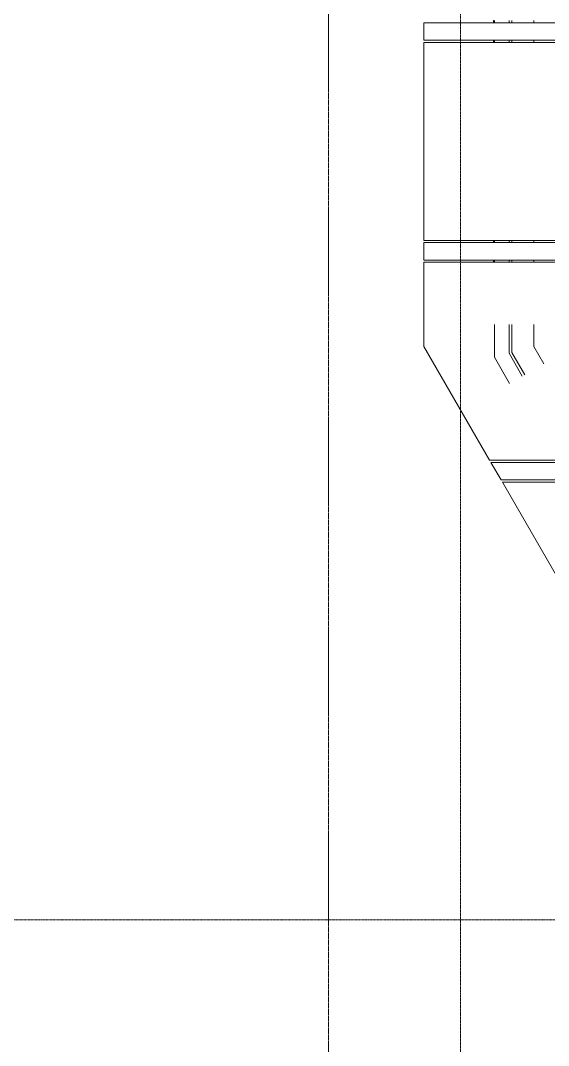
# Model space of a CAD drawing. Header units: millimetres. Extents: x 984 to 425800, y -34355 to 59419.
# Drawn here: x 381181 to 384782, y 15396 to 22389 of the extents above; entities that cross this region are included whole.
import ezdxf

# ---------------------------------------------------------------- set-up
doc = ezdxf.new("R2010")
doc.units = ezdxf.units.MM
doc.linetypes.add('DPA_Grid _ Level 100', pattern=[10, 5.5, -1.6, 1.3, -1.6])
doc.linetypes.add('DPA_Hidden 100', pattern=[7.2, 4.7, -2.5])
for name, color, linetype, lineweight in [('A-DETL', 1, 'Continuous', 70), ('A-GENM', 1, 'Continuous', 9), ('A-GLAZ-CURT', 2, 'Continuous', 9), ('A-GLAZ-CWMG', 2, 'Continuous', 9), ('S-GRID', 251, 'Continuous', 9)]:
    doc.layers.add(name, color=color, linetype=linetype, lineweight=lineweight)

# ---------------------------------------------------------------- blocks, each defined once
blk = doc.blocks.new('GM_Louver Grill Vertical Z - Z Profile-V51-4110-01 GROUND LEVEL - REFLECTED CEILING PLAN')
at = {"layer": 'A-GENM'}
for p, q in [((46.4, -73), (40, -73)), ((40, -73), (40, -75)), ((40, -75), (40, -73)), ((40, -73), (46.4, -73)), ((40, -75), (50, -75)), ((50, -75), (40, -75))]:
    blk.add_line(p, q, dxfattribs=at)
blk = doc.blocks.new('GM_Louver Grill Vertical Z - Z Profile-V59-4110-01 GROUND LEVEL - REFLECTED CEILING PLAN')
at = {"layer": 'A-GENM'}
for p, q in [((46.4, -73), (40, -73)), ((40, -73), (40, -75)), ((40, -75), (40, -73)), ((40, -73), (46.4, -73)), ((40, -75), (48.8, -75)), ((48.8, -75), (40, -75))]:
    blk.add_line(p, q, dxfattribs=at)
blk = doc.blocks.new('GM_Louver Grill Vertical Z - Z Profile-12047619-4110-01 GROUND LEVEL - REFLECTED CEILING PLAN')
at = {"layer": 'A-GENM'}
for p, q in [((40, -75), (50, -75)), ((50, -75), (40, -75))]:
    blk.add_line(p, q, dxfattribs=at)
blk = doc.blocks.new('GM_Louver Grill Vertical Z - Z Profile-V75-4110-01 GROUND LEVEL - REFLECTED CEILING PLAN')
at = {"layer": 'A-GENM'}
for p, q in [((40, -75), (48.8, -75)), ((48.8, -75), (40, -75))]:
    blk.add_line(p, q, dxfattribs=at)
blk = doc.blocks.new('Rectangular Mullion - 50x200-15305095-4110-01 GROUND LEVEL - REFLECTED CEILING PLAN')
at = {"layer": 'A-GLAZ-CWMG'}
for p, q in [((-632690.5, 20874.1), (-632690.5, 20889.1)), ((-632690.5, 20889.1), (-632690.5, 20874.1)), ((-632690.5, 20739.1), (-632690.5, 20754.1)), ((-632690.5, 20754.1), (-632690.5, 20739.1))]:
    blk.add_line(p, q, dxfattribs=at)
blk = doc.blocks.new('Rectangular Mullion - 50x200-15305101-4110-01 GROUND LEVEL - REFLECTED CEILING PLAN')
at = {"layer": 'A-GLAZ-CWMG'}
for p, q in [((-632690.5, 22374.1), (-632690.5, 22389.1)), ((-632690.5, 22389.1), (-632690.5, 22374.1)), ((-632690.5, 22239.1), (-632690.5, 22254.1)), ((-632690.5, 22254.1), (-632690.5, 22239.1))]:
    blk.add_line(p, q, dxfattribs=at)
blk = doc.blocks.new('Rectangular Mullion - Entrance Louver Top-15305099-4110-01 GROUND LEVEL - REFLECTED CEILING PLAN')
at = {"layer": 'A-GLAZ-CWMG'}
for p, q in [((-632685.5, 20889.1), (-632685.5, 20874.1)), ((-632685.5, 20874.1), (-632685.5, 20889.1)), ((-632585.5, 20874.1), (-632585.5, 20889.1)), ((-632585.5, 20874.1), (-632585.5, 20889.1)), ((-632565.5, 20874.1), (-632565.5, 20889.1)), ((-632565.5, 20874.1), (-632565.5, 20889.1)), ((-632415.5, 20874.1), (-632415.5, 20889.1)), ((-632415.5, 20874.1), (-632415.5, 20889.1)), ((-632685.5, 20754.1), (-632685.5, 20739.1)), ((-632685.5, 20739.1), (-632685.5, 20754.1)), ((-632585.5, 20739.1), (-632585.5, 20754.1)), ((-632585.5, 20739.1), (-632585.5, 20754.1)), ((-632565.5, 20739.1), (-632565.5, 20754.1)), ((-632565.5, 20739.1), (-632565.5, 20754.1)), ((-632415.5, 20739.1), (-632415.5, 20754.1)), ((-632415.5, 20739.1), (-632415.5, 20754.1))]:
    blk.add_line(p, q, dxfattribs=at)
blk = doc.blocks.new('Rectangular Mullion - Entrance Louver Top-15305104-4110-01 GROUND LEVEL - REFLECTED CEILING PLAN')
at = {"layer": 'A-GLAZ-CWMG'}
for p, q in [((-632685.5, 22389.1), (-632685.5, 22374.1)), ((-632685.5, 22374.1), (-632685.5, 22389.1)), ((-632585.5, 22374.1), (-632585.5, 22389.1)), ((-632585.5, 22374.1), (-632585.5, 22389.1)), ((-632565.5, 22374.1), (-632565.5, 22389.1)), ((-632565.5, 22374.1), (-632565.5, 22389.1)), ((-632415.5, 22374.1), (-632415.5, 22389.1)), ((-632415.5, 22374.1), (-632415.5, 22389.1)), ((-632685.5, 22254.1), (-632685.5, 22239.1)), ((-632685.5, 22239.1), (-632685.5, 22254.1)), ((-632585.5, 22239.1), (-632585.5, 22254.1)), ((-632585.5, 22239.1), (-632585.5, 22254.1)), ((-632565.5, 22239.1), (-632565.5, 22254.1)), ((-632565.5, 22239.1), (-632565.5, 22254.1)), ((-632415.5, 22239.1), (-632415.5, 22254.1)), ((-632415.5, 22239.1), (-632415.5, 22254.1))]:
    blk.add_line(p, q, dxfattribs=at)
blk = doc.blocks.new('System Panel - DPA-AR_Metal Ceiling Rectangular Panel-16089128-4110-01 GROUND LEVEL - REFLECTED CEILING PLAN')
at = {"layer": 'A-GLAZ-CURT'}
for p, q in [((-633165.5, 20165), (-633165.5, 20739.1)), ((-633165.5, 20739.1), (-631717.4, 20739.1)), ((-631717.4, 20739.1), (-633165.5, 20739.1)), ((-633165.5, 20739.1), (-633165.5, 20165)), ((-631717.4, 20739.1), (-631717.4, 19389.1)), ((-631717.4, 19389.1), (-631717.4, 20739.1)), ((-632717.6, 19389.1), (-633165.5, 20165)), ((-633165.5, 20165), (-632717.6, 19389.1)), ((-631717.4, 19389.1), (-632717.6, 19389.1)), ((-632717.6, 19389.1), (-631717.4, 19389.1))]:
    blk.add_line(p, q, dxfattribs=at)
blk = doc.blocks.new('System Panel - DPA-AR_Metal Ceiling Rectangular Panel-16089133-4110-01 GROUND LEVEL - REFLECTED CEILING PLAN')
at = {"layer": 'A-GLAZ-CURT'}
for p, q in [((-632708.9, 19374.1), (-631717.4, 19374.1)), ((-632639.7, 19254.1), (-632708.9, 19374.1)), ((-632708.9, 19374.1), (-632639.7, 19254.1)), ((-631717.4, 19374.1), (-632708.9, 19374.1)), ((-631717.4, 19374.1), (-631717.4, 19254.1)), ((-631717.4, 19254.1), (-631717.4, 19374.1)), ((-631717.4, 19254.1), (-632639.7, 19254.1)), ((-632639.7, 19254.1), (-631717.4, 19254.1))]:
    blk.add_line(p, q, dxfattribs=at)
blk = doc.blocks.new('System Panel - DPA-AR_Metal Ceiling Rectangular Panel-16089140-4110-01 GROUND LEVEL - REFLECTED CEILING PLAN')
at = {"layer": 'A-GLAZ-CURT'}
for p, q in [((-632054.2, 19239.1), (-632631, 19239.1)), ((-632631, 19239.1), (-631851.6, 17889.1)), ((-631851.6, 17889.1), (-632631, 19239.1)), ((-632631, 19239.1), (-631717.4, 19239.1)), ((-631717.4, 19239.1), (-631881, 19239.1)), ((-631717.4, 19106.8), (-631717.4, 19239.1)), ((-631717.4, 19239.1), (-631717.4, 19106.8)), ((-631014.3, 17889.1), (-631717.4, 19106.8)), ((-631717.4, 19106.8), (-631014.3, 17889.1)), ((-631851.6, 17889.1), (-631274.8, 17889.1)), ((-631014.3, 17889.1), (-631851.6, 17889.1)), ((-631101.6, 17889.1), (-631014.3, 17889.1))]:
    blk.add_line(p, q, dxfattribs=at)
blk = doc.blocks.new('System Panel - DPA-AR_Metal Ceiling Rectangular Panel-16088657-4110-01 GROUND LEVEL - REFLECTED CEILING PLAN')
at = {"layer": 'A-GLAZ-CURT'}
for p, q in [((-633165.5, 31374.1), (-631717.4, 31374.1)), ((-633165.5, 31254.1), (-633165.5, 31374.1)), ((-633165.5, 31374.1), (-633165.5, 31254.1)), ((-631717.4, 31374.1), (-633165.5, 31374.1)), ((-631717.4, 31374.1), (-631717.4, 31254.1)), ((-631717.4, 31254.1), (-631717.4, 31374.1)), ((-631717.4, 31254.1), (-633165.5, 31254.1)), ((-633165.5, 31254.1), (-631717.4, 31254.1))]:
    blk.add_line(p, q, dxfattribs=at)
blk = doc.blocks.new('System Panel - DPA-AR_Metal Ceiling Rectangular Panel-16088921-4110-01 GROUND LEVEL - REFLECTED CEILING PLAN')
at = {"layer": 'A-GLAZ-CURT'}
for p, q in [((-633165.5, 29889.1), (-633165.5, 31239.1)), ((-633165.5, 31239.1), (-631717.4, 31239.1)), ((-631717.4, 31239.1), (-633165.5, 31239.1)), ((-633165.5, 31239.1), (-633165.5, 29889.1)), ((-631717.4, 31239.1), (-631717.4, 29889.1)), ((-631717.4, 29889.1), (-631717.4, 31239.1)), ((-631717.4, 29889.1), (-633165.5, 29889.1)), ((-633165.5, 29889.1), (-631717.4, 29889.1))]:
    blk.add_line(p, q, dxfattribs=at)

msp = doc.modelspace()

# ---------------------------------------------------------------- linework, layer by layer
at = {"layer": 'A-DETL', "linetype": 'DPA_Hidden 100', "lineweight": 9}
msp.add_line((383280.8, 37259), (383280.8, 10079), dxfattribs=at)
at = {"layer": 'A-DETL', "lineweight": 9}
for p, q in [((384412.6, 20314), (384412.6, 20092.6)), ((384512.6, 20314), (384512.6, 20119.4)), ((384532.6, 20314), (384532.6, 20124.8)), ((384682.6, 20165), (384682.6, 20314)), ((384750.6, 20047.3), (384682.6, 20165)), ((384412.6, 20092.6), (384516.7, 19912.3)), ((384512.6, 20119.4), (384603.3, 19962.3)), ((384532.6, 20124.8), (384620.7, 19972.3))]:
    msp.add_line(p, q, dxfattribs=at)
at = {"layer": 'S-GRID', "linetype": 'DPA_Grid _ Level 100'}
for p, q in [((384180.8, -30742.3), (384180.8, 54919.2)), ((415577.1, 16252), (62413.8, 16252))]:
    msp.add_line(p, q, dxfattribs=at)

# ---------------------------------------------------------------- block references
at = {"layer": 'A-GENM', "rotation": 270}
for name, p in [('GM_Louver Grill Vertical Z - Z Profile-V51-4110-01 GROUND LEVEL - REFLECTED CEILING PLAN', (384482.6, 22429)), ('GM_Louver Grill Vertical Z - Z Profile-12047619-4110-01 GROUND LEVEL - REFLECTED CEILING PLAN', (384482.6, 22429)), ('GM_Louver Grill Vertical Z - Z Profile-V59-4110-01 GROUND LEVEL - REFLECTED CEILING PLAN', (384482.6, 20922.9)), ('GM_Louver Grill Vertical Z - Z Profile-V75-4110-01 GROUND LEVEL - REFLECTED CEILING PLAN', (384482.6, 20922.9))]:
    msp.add_blockref(name, p, dxfattribs=at)
at = {"layer": 'A-GLAZ-CURT'}
for name, p in [('System Panel - DPA-AR_Metal Ceiling Rectangular Panel-16088657-4110-01 GROUND LEVEL - REFLECTED CEILING PLAN', (1017098.2, -9000)), ('System Panel - DPA-AR_Metal Ceiling Rectangular Panel-16088921-4110-01 GROUND LEVEL - REFLECTED CEILING PLAN', (1017098.2, -9000)), ('System Panel - DPA-AR_Metal Ceiling Rectangular Panel-16088657-4110-01 GROUND LEVEL - REFLECTED CEILING PLAN', (1017098.2, -10500)), ('System Panel - DPA-AR_Metal Ceiling Rectangular Panel-16089128-4110-01 GROUND LEVEL - REFLECTED CEILING PLAN', (1017098.2, 0)), ('System Panel - DPA-AR_Metal Ceiling Rectangular Panel-16089133-4110-01 GROUND LEVEL - REFLECTED CEILING PLAN', (1017098.2, 0)), ('System Panel - DPA-AR_Metal Ceiling Rectangular Panel-16089140-4110-01 GROUND LEVEL - REFLECTED CEILING PLAN', (1017098.2, 0))]:
    msp.add_blockref(name, p, dxfattribs=at)
at = {"layer": 'A-GLAZ-CWMG'}
for name in ['Rectangular Mullion - 50x200-15305101-4110-01 GROUND LEVEL - REFLECTED CEILING PLAN', 'Rectangular Mullion - Entrance Louver Top-15305104-4110-01 GROUND LEVEL - REFLECTED CEILING PLAN', 'Rectangular Mullion - 50x200-15305095-4110-01 GROUND LEVEL - REFLECTED CEILING PLAN', 'Rectangular Mullion - Entrance Louver Top-15305099-4110-01 GROUND LEVEL - REFLECTED CEILING PLAN']:
    msp.add_blockref(name, (1017098.2, 0), dxfattribs=at)

doc.saveas('drawing.dxf')
